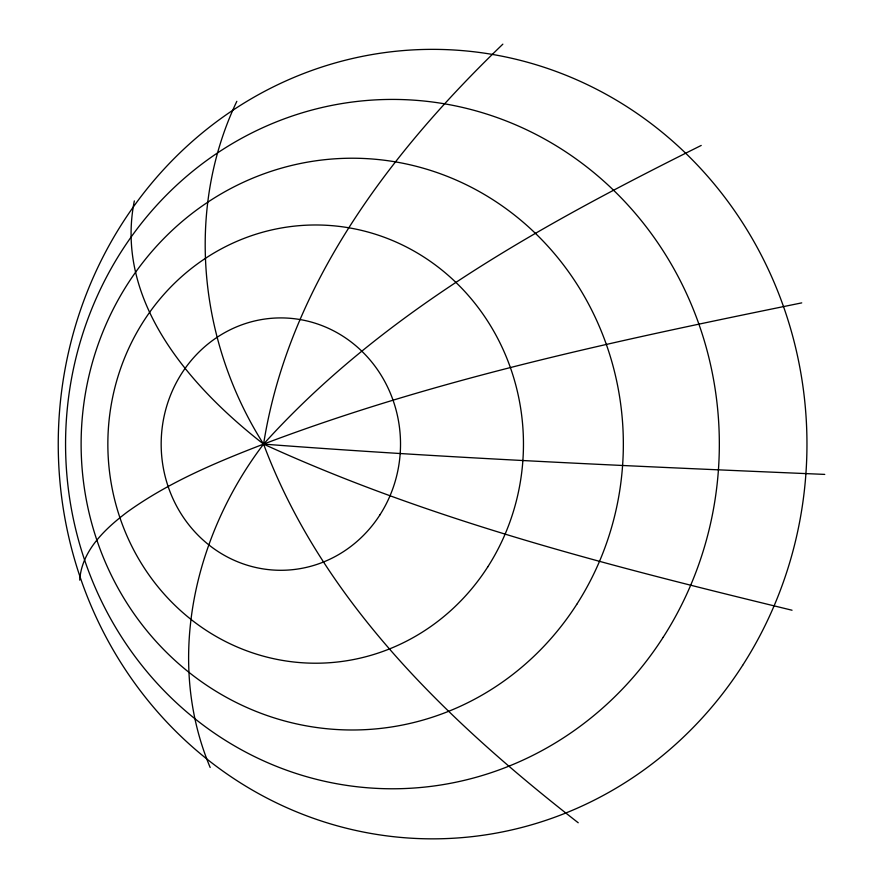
<?xml version="1.0" encoding="UTF-8"?>
<svg xmlns="http://www.w3.org/2000/svg" width="883" height="883" viewBox="0 0 883 883"><rect width="100%" height="100%" fill="white"/><g stroke="black" fill="none" stroke-linecap="round" stroke-linejoin="round"><path stroke-width="1.32" d="M79.713 580.12C81.689 550.705 105.044 528.829 127.13 512.118C168.598 482.273 216.136 462.35 263.576 444.105C437.394 378.244 620.054 339.944 801.731 302.88M134.337 200.905C114.304 300.982 190.386 387.129 263.576 444.105C431.997 521.224 612.67 566.621 792.04 610.23M236.832 101.313C184.768 210.695 199.238 343.034 263.576 444.105C322.427 601.466 448.509 721.61 578.222 822.768M502.857 44.15C390.209 152.527 288.542 285.871 263.576 444.105C194.668 534.69 164.989 659.778 210.165 767.47M701.223 145.441C543.2 224.183 383.178 311.346 263.576 444.105C450.385 458.376 637.592 466.456 824.755 474.403M663.155 637.305A344.679 326.887 -90 0 0 415.772 100.298A344.679 326.887 -90 0 0 98.421 594.712A344.679 326.887 -90 0 0 663.155 637.305M576.754 604.347A285.882 271.114 -90 0 0 371.566 158.951A285.882 271.114 -90 0 0 108.366 569.016A285.882 271.114 -90 0 0 576.754 604.347M487.747 566.919A219.116 207.803 -90 0 0 330.485 225.54A219.116 207.803 -90 0 0 128.741 539.844A219.116 207.803 -90 0 0 487.747 566.919M379.955 514.833A126.192 119.68 -90 0 0 289.381 318.233A126.192 119.68 -90 0 0 173.2 499.248A126.192 119.68 -90 0 0 379.955 514.833M742.625 665.363A394.745 374.359 -90 0 0 459.315 50.364A394.745 374.359 -90 0 0 95.872 616.588A394.745 374.359 -90 0 0 742.625 665.363"/></g></svg>
